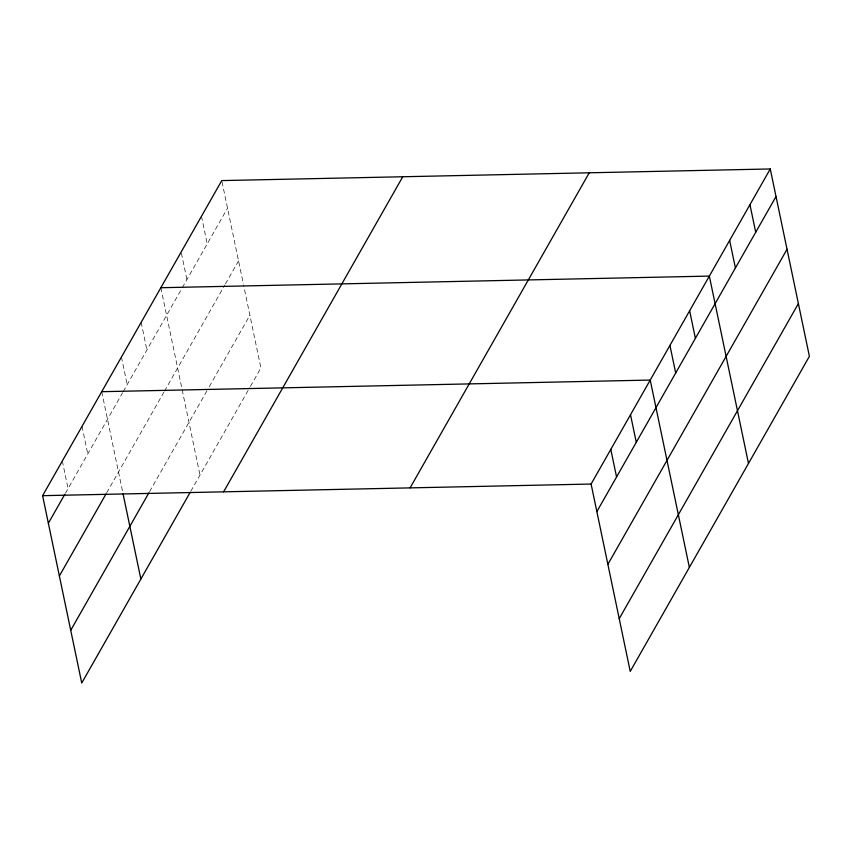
<?xml version="1.0" encoding="UTF-8"?>
<svg xmlns="http://www.w3.org/2000/svg" width="852" height="852" viewBox="0 0 852 852"><rect width="100%" height="100%" fill="white"/><g stroke="black" fill="none" stroke-linecap="round" stroke-linejoin="round"><path stroke-width="0.64" stroke-dasharray="4.26 3.19" d="M65.444 493.223L122.592 392.708M123.252 391.558L181.678 288.807M182.328 287.656L227.527 208.176M106.681 492.807L163.829 392.293M164.489 391.143L224.79 285.1M225.439 283.94L238.539 260.904M149.558 491.679L207.973 388.959M209.283 386.648L249.892 315.229M190.795 491.263L249.774 387.543M250.424 386.393L260.904 367.957L243.672 285.484M222.021 181.849L243.406 284.185M201.455 216.301L207.217 243.885M181.412 253.268L186.918 279.594M160.847 287.72L199.986 475.086M141.144 322.386L146.906 349.97M121.431 357.041L127.193 384.625M101.729 391.696L122.56 491.412M82.016 426.362L87.777 453.946M62.313 461.017L68.075 488.601"/><path stroke-width="1.28" d="M190.134 492.413L81.739 683.038L42.6 495.672L221.765 180.592L770.261 168.962L809.4 356.328L630.235 671.408L591.096 484.042L770.261 168.962M48.362 523.256L64.784 494.373M59.374 575.984L106.021 493.958M70.727 630.31L148.898 492.829M223.607 491.838L402.762 176.758M410.089 487.877L589.254 172.796M596.858 511.626L776.023 196.546M607.87 564.354L787.035 249.274M619.223 618.68L798.388 303.6M160.847 287.72L709.343 276.091L748.482 463.456M101.729 391.696L650.214 380.067L689.364 567.432M42.6 495.672L591.096 484.042M749.952 204.672L755.713 232.255M729.642 240.381L735.414 267.965M689.63 310.746L695.392 338.329M669.928 345.401L675.689 372.984M630.512 414.722L636.274 442.305M610.799 449.377L616.56 476.96M123.093 494L140.868 579.062"/></g></svg>
